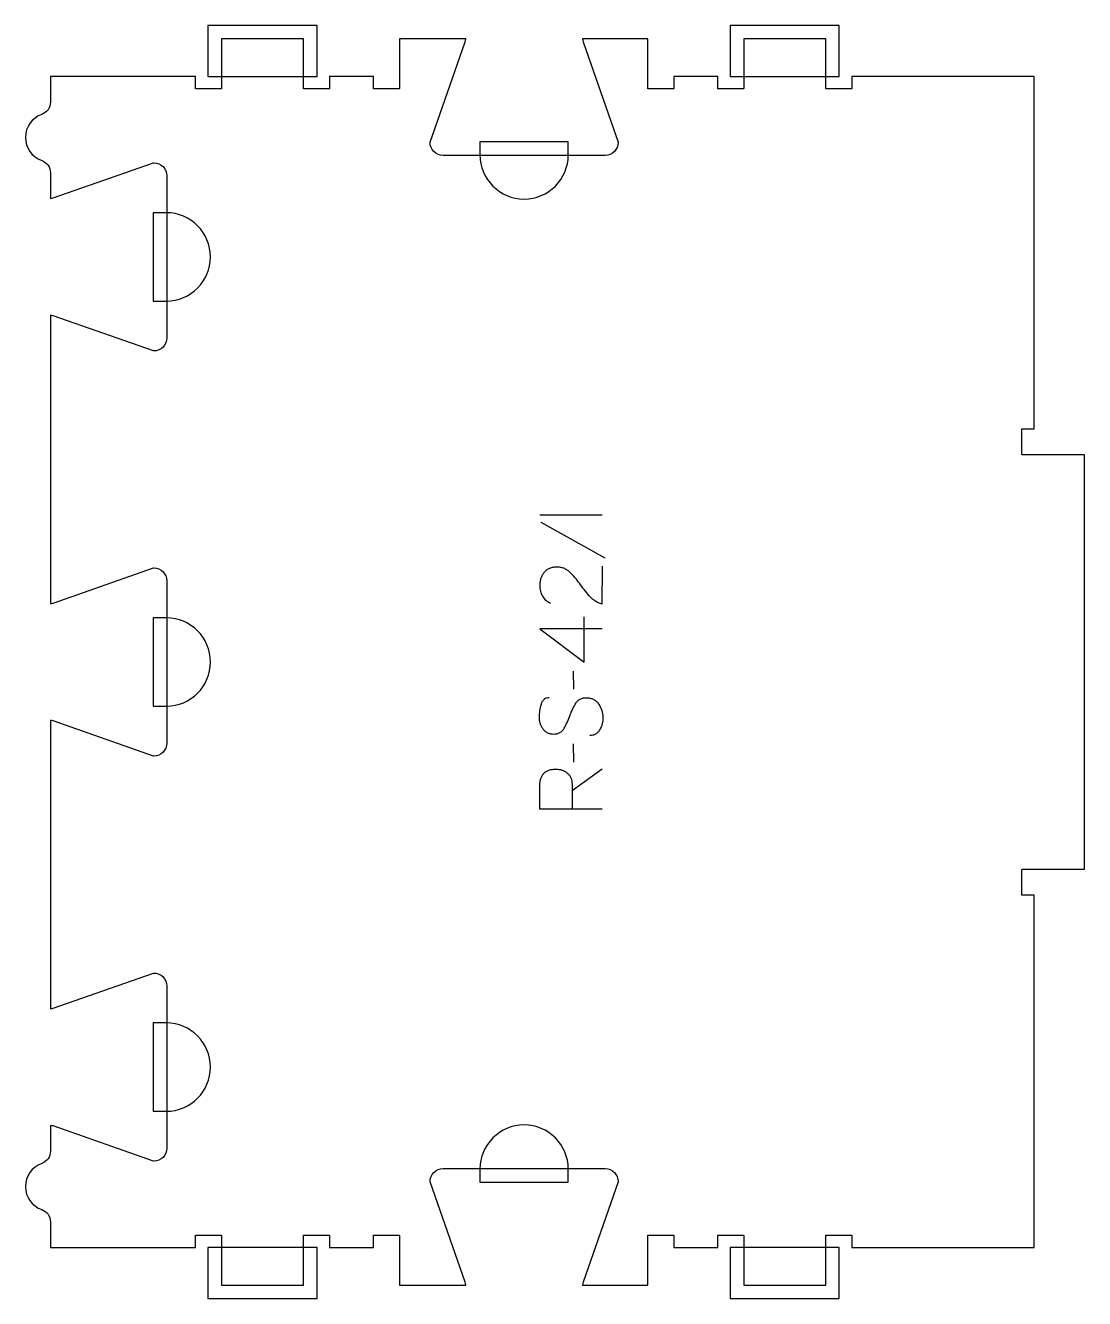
# Model space of a CAD drawing. Extents: x 0 to 510, y -6 to 606.
import ezdxf

# ---------------------------------------------------------------- set-up
doc = ezdxf.new("R2010")
doc.units = 0
for name, color, linetype in [('1_ANYTOOL_1MMDEEP_LABELS_S', 2, 'CONTINUOUS'), ('4_ANYTOOL_CUTTHROUGH_OUTSI', 5, 'CONTINUOUS'), ('5_ANYTOOL_HALF_MILL_9MM_IN', 3, 'CONTINUOUS')]:
    doc.layers.add(name, color=color, linetype=linetype)

msp = doc.modelspace()

# ---------------------------------------------------------------- linework, layer by layer
at = {"layer": '1_ANYTOOL_1MMDEEP_LABELS_S'}
for p, q in [((247.438062, 370.614288), (277.438062, 370.614288)), ((247.909491, 367.100003), (278.680919, 349.914288)), ((268.780919, 299.685717), (268.780919, 321.457146)), ((263.552348, 295.400003), (263.638062, 286.614288)), ((263.552348, 260.34286), (263.638062, 251.557146)), ((262.995205, 237.885717), (277.480919, 248.34286))]:
    msp.add_line(p, q, dxfattribs=at)
for points in [[(277.395205, 345.885717), (277.352348, 327.585717, -0.034491), (275.605016, 328.248495, -0.037732), (273.971991, 329.15536, -0.037744), (272.497355, 330.294654, -0.03482), (271.202348, 331.635717, -0.00859), (268.803765, 334.594942, -0.008791), (266.509491, 337.635717, 0.020588), (264.276048, 340.455006, 0.025206), (261.795205, 343.057146, 0.046908), (260.493963, 344.077741, 0.051091), (259.020205, 344.825003, 0.050722), (257.37203, 345.273736, 0.041139), (255.666634, 345.414288, 0.039396), (253.859048, 345.271644, 0.058519), (252.120205, 344.782146, 0.060358), (250.713089, 343.991588, 0.061397), (249.538062, 342.885717, 0.048006), (248.616103, 341.52976, 0.045901), (247.963062, 340.025003, 0.045216), (247.560503, 338.284942, 0.034258), (247.438062, 336.500003, 0.055622), (247.732049, 333.865432, 0.079896), (248.713062, 331.421431, 0.080617), (250.378762, 329.452044, 0.060287), (252.538062, 328.014288)], [(252.023777, 282.585717, 0.071867), (250.68717, 282.392604, 0.100684), (249.505919, 281.766074, 0.047558), (249.029469, 281.291521, 0.038563), (248.640741, 280.741521, 0.037928), (248.293273, 280.044333, 0.026634), (248.038062, 279.307146, 0.028461), (247.352079, 276.283812, 0.041577), (247.095205, 273.200003, 0.036938), (247.206345, 271.697643, 0.041531), (247.550562, 270.232146, 0.041583), (248.127771, 268.854769, 0.038125), (248.916634, 267.585717, 0.057611), (249.908538, 266.515564, 0.065808), (251.129134, 265.721431, 0.06469), (252.588688, 265.243935, 0.046778), (254.123777, 265.100003, 0.052235), (255.673619, 265.262359, 0.075448), (257.123777, 265.807146, 0.076671), (258.296829, 266.723237, 0.061023), (259.180919, 267.928574, 0.021951), (260.708265, 270.957428, 0.018213), (261.988062, 274.100003, -0.02405), (263.293524, 277.201487, -0.02981), (264.923777, 280.14286, -0.068439), (265.889707, 281.284162, -0.079282), (267.141634, 282.09286, -0.076308), (268.720316, 282.51786, -0.047772), (270.366634, 282.54286, -0.046243), (272.047593, 282.249625, -0.06359), (273.618419, 281.600003, -0.064671), (274.902608, 280.627179, -0.057073), (275.916634, 279.371431, -0.067522), (277.279544, 276.403123, -0.070793), (277.780919, 273.178574, -0.064027), (277.418404, 270.039559, -0.070447), (276.238062, 267.114288, -0.054374), (275.388429, 265.955871, -0.074742), (274.277348, 265.057146, -0.075199), (272.97097, 264.534138, -0.057737), (271.566634, 264.371431)], [(277.438062, 228.885717), (247.438062, 228.885717), (247.438062, 240.24286, -0.030274), (247.545078, 242.008673, -0.049), (247.928241, 243.73036, -0.050774), (248.520697, 245.062883, -0.06445), (249.398777, 246.221431, -0.0646), (250.534807, 247.111343, -0.052254), (251.849669, 247.716074, -0.050381), (253.542218, 248.10521, -0.031337), (255.280919, 248.214288, -0.040022), (256.654976, 248.104128, -0.042626), (257.991634, 247.769646, -0.04247), (259.281353, 247.200961, -0.036572), (260.466634, 246.435717, -0.051097), (261.480589, 245.493939, -0.061981), (262.255919, 244.351788, -0.061813), (262.732419, 243.042786, -0.049309), (262.909491, 241.657146, -0.003273), (262.947182, 240.789495, -0.003121), (262.973777, 239.921431, -0.003882), (262.990696, 238.90365, -0.002215), (262.995205, 237.885717), (262.995205, 228.928574)]]:
    msp.add_lwpolyline(points, format="xyb", dxfattribs=at)
msp.add_lwpolyline([(277.438062, 315.671431), (247.395205, 315.714288), (268.780919, 299.685717)], dxfattribs=at)
at = {"layer": '4_ANYTOOL_CUTTHROUGH_OUTSI'}
msp.add_lwpolyline([(12, 466.544563), (12, 327.855437, 0.061784), (13.39487, 328.090431), (61.667412, 344.985965, -0.084368), (61.75, 345, -0.414214), (68, 338.75), (68, 260.75, -0.414214), (61.75, 254.5, -0.084368), (61.667412, 254.514035), (13.383805, 271.413148, 0.061178), (12, 271.644563), (12, 132.955437, 0.061784), (13.39487, 133.190431), (61.667412, 150.085965, -0.084368), (61.75, 150.1, -0.414214), (68, 143.85), (68, 65.85, -0.414214), (61.75, 59.6, -0.084368), (61.667412, 59.614035), (13.383805, 76.513148, 0.061178), (12, 76.744563), (12, 64.345563, -0.317837), (7.833333, 58.453006, 0.707107), (7.833333, 36.296994, -0.317837), (12, 30.404437), (12, 18), (81.756432, 18), (81.756432, 23.75, -0.414214), (82.006432, 24), (94.006432, 24, -0.414214), (94.256432, 23.75), (94.256432, 0), (133.756423, 0), (133.756423, 23.75, -0.414214), (134.006423, 24), (146.006423, 24, -0.414214), (146.256423, 23.75), (146.256423, 18), (167.389305, 18), (167.389305, 23.75, -0.414214), (167.639305, 24), (179.639305, 24, -0.414214), (179.889305, 23.75), (179.889305, 0), (211.784563, 0.000011, 0.061784), (211.549569, 1.394881), (194.654036, 49.667424, -0.084368), (194.640001, 49.750011, -0.414214), (200.890001, 56.000011), (278.890001, 56.000011, -0.414214), (285.140001, 49.750011, -0.084368), (285.125965, 49.667424), (268.226852, 1.383816, 0.061178), (267.995438, 0.000011), (299.389305, 0), (299.389305, 23.75, -0.414214), (299.639305, 24), (311.639305, 24, -0.414214), (311.889305, 23.75), (311.889305, 18), (333.022188, 18), (333.022188, 23.75, -0.414223), (333.272196, 24), (345.272008, 23.999625, -0.414202), (345.522001, 23.749627), (345.522186, 0), (385.022179, 0), (385.022179, 23.75, -0.414214), (385.272179, 24), (397.272179, 24, -0.414214), (397.522179, 23.75), (397.522179, 18), (485.278611, 18), (485.278611, 187.5), (479.528611, 187.5, -0.414214), (479.278611, 187.75), (479.278611, 199.75, -0.414214), (479.528611, 200), (509.5, 200), (509.5, 299.75), (509.5, 399.5), (479.528611, 399.5, -0.414214), (479.278611, 399.75), (479.278611, 411.75, -0.414214), (479.528611, 412), (485.278611, 412), (485.278611, 581.5), (397.522179, 581.5), (397.522179, 575.75, -0.414214), (397.272179, 575.5), (385.272179, 575.5, -0.414214), (385.022179, 575.75), (385.022179, 599.5), (345.522186, 599.5), (345.522001, 575.750373, -0.414202), (345.272008, 575.500375), (333.272196, 575.5, -0.414223), (333.022188, 575.75), (333.022188, 581.5), (311.889305, 581.5), (311.889305, 575.75, -0.414214), (311.639305, 575.5), (299.639305, 575.5, -0.414214), (299.389305, 575.75), (299.389305, 599.5), (267.995438, 599.499989, 0.061784), (268.230432, 598.105119), (285.125965, 549.832576, -0.084368), (285.140001, 549.749989, -0.414214), (278.890001, 543.499989), (200.890001, 543.499989, -0.414214), (194.640001, 549.749989, -0.084368), (194.654036, 549.832576), (211.553149, 598.116184, 0.061178), (211.784563, 599.499989), (179.889305, 599.5), (179.889305, 575.75, -0.414214), (179.639305, 575.5), (167.639305, 575.5, -0.414214), (167.389305, 575.75), (167.389305, 581.5), (146.256423, 581.5), (146.256423, 575.75, -0.414214), (146.006423, 575.5), (134.006423, 575.5, -0.414214), (133.756423, 575.75), (133.756423, 599.5), (94.256432, 599.5), (94.256432, 575.75, -0.414214), (94.006432, 575.5), (82.006432, 575.5, -0.414214), (81.756432, 575.75), (81.756432, 581.5), (12, 581.5), (12, 569.095563, -0.317837), (7.833333, 563.203006, 0.707107), (7.833333, 541.046994, -0.317837), (12, 535.154437), (12, 522.755437, 0.061784), (13.39487, 522.990431), (61.667412, 539.885965, -0.084368), (61.75, 539.9, -0.414214), (68, 533.65), (68, 455.65, -0.414214), (61.75, 449.4, -0.084368), (61.667412, 449.414035), (13.383805, 466.313148, 0.061178)], format="xyb", close=True, dxfattribs=at)
at = {"layer": '5_ANYTOOL_HALF_MILL_9MM_IN'}
for points in [[(93.756432, 581.5), (134.256423, 581.5), (140.256423, 581.5), (140.256423, 606), (133.996423, 606), (94.016432, 606), (87.756432, 606), (87.756432, 581.5)], [(345.022188, 581.5), (385.522179, 581.5), (391.522179, 581.5), (391.522179, 606), (385.262179, 606), (345.282188, 606), (339.022188, 606), (339.022188, 581.5)], [(134.256423, 18), (93.756432, 18), (87.756432, 18), (87.756432, -0.24), (87.756432, -6.5), (140.256423, -6.5), (140.256423, -0.24), (140.256423, 18)], [(385.522179, 18), (345.022188, 18), (339.022188, 18), (339.022188, -0.24), (339.022188, -6.5), (391.522179, -6.5), (391.522179, -0.24), (391.522179, 18)]]:
    msp.add_lwpolyline(points, close=True, dxfattribs=at)
for points in [[(218.640001, 543.749989, 1), (261.140001, 543.749989), (261.140001, 549.999989), (218.640001, 549.999989)], [(67.75, 473.4, 1), (67.75, 515.9), (61.5, 515.9), (61.5, 473.4)], [(67.5, 278.5), (67.75, 278.5, 1), (67.75, 321), (61.5, 321), (61.5, 278.5)], [(67.5, 83.6), (67.75, 83.6, 1), (67.75, 126.1), (61.5, 126.1), (61.5, 83.6)], [(261.140001, 55.500011), (261.140001, 55.750011, 1), (218.640001, 55.750011), (218.640001, 49.500011), (261.140001, 49.500011)]]:
    msp.add_lwpolyline(points, format="xyb", close=True, dxfattribs=at)

doc.saveas('drawing.dxf')
